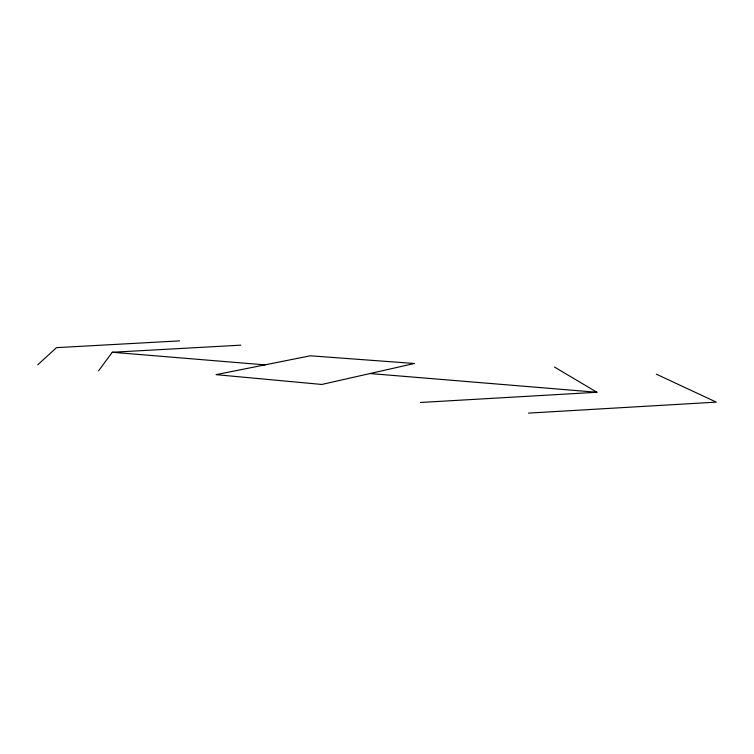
<?xml version="1.0" encoding="UTF-8"?>
<svg xmlns="http://www.w3.org/2000/svg" width="754" height="754" viewBox="0 0 754 754"><rect width="100%" height="100%" fill="white"/><g stroke="black" fill="none" stroke-linecap="round" stroke-linejoin="round"><path stroke-width="1.13" d="M98.567 370.845L112.28 352.259L240.799 345.162M37.7 364.861L56.465 347.651L179.603 340.883M420.355 402.485L596.932 392.269L554.52 367.066M528.46 413.117L716.3 402.127L656.348 374.182M112.28 352.259L264.974 364.87M370.026 373.541L596.932 392.269M414.427 363.485L321.826 384.455L216.068 374.653L310.29 355.794L414.427 363.485"/></g></svg>
